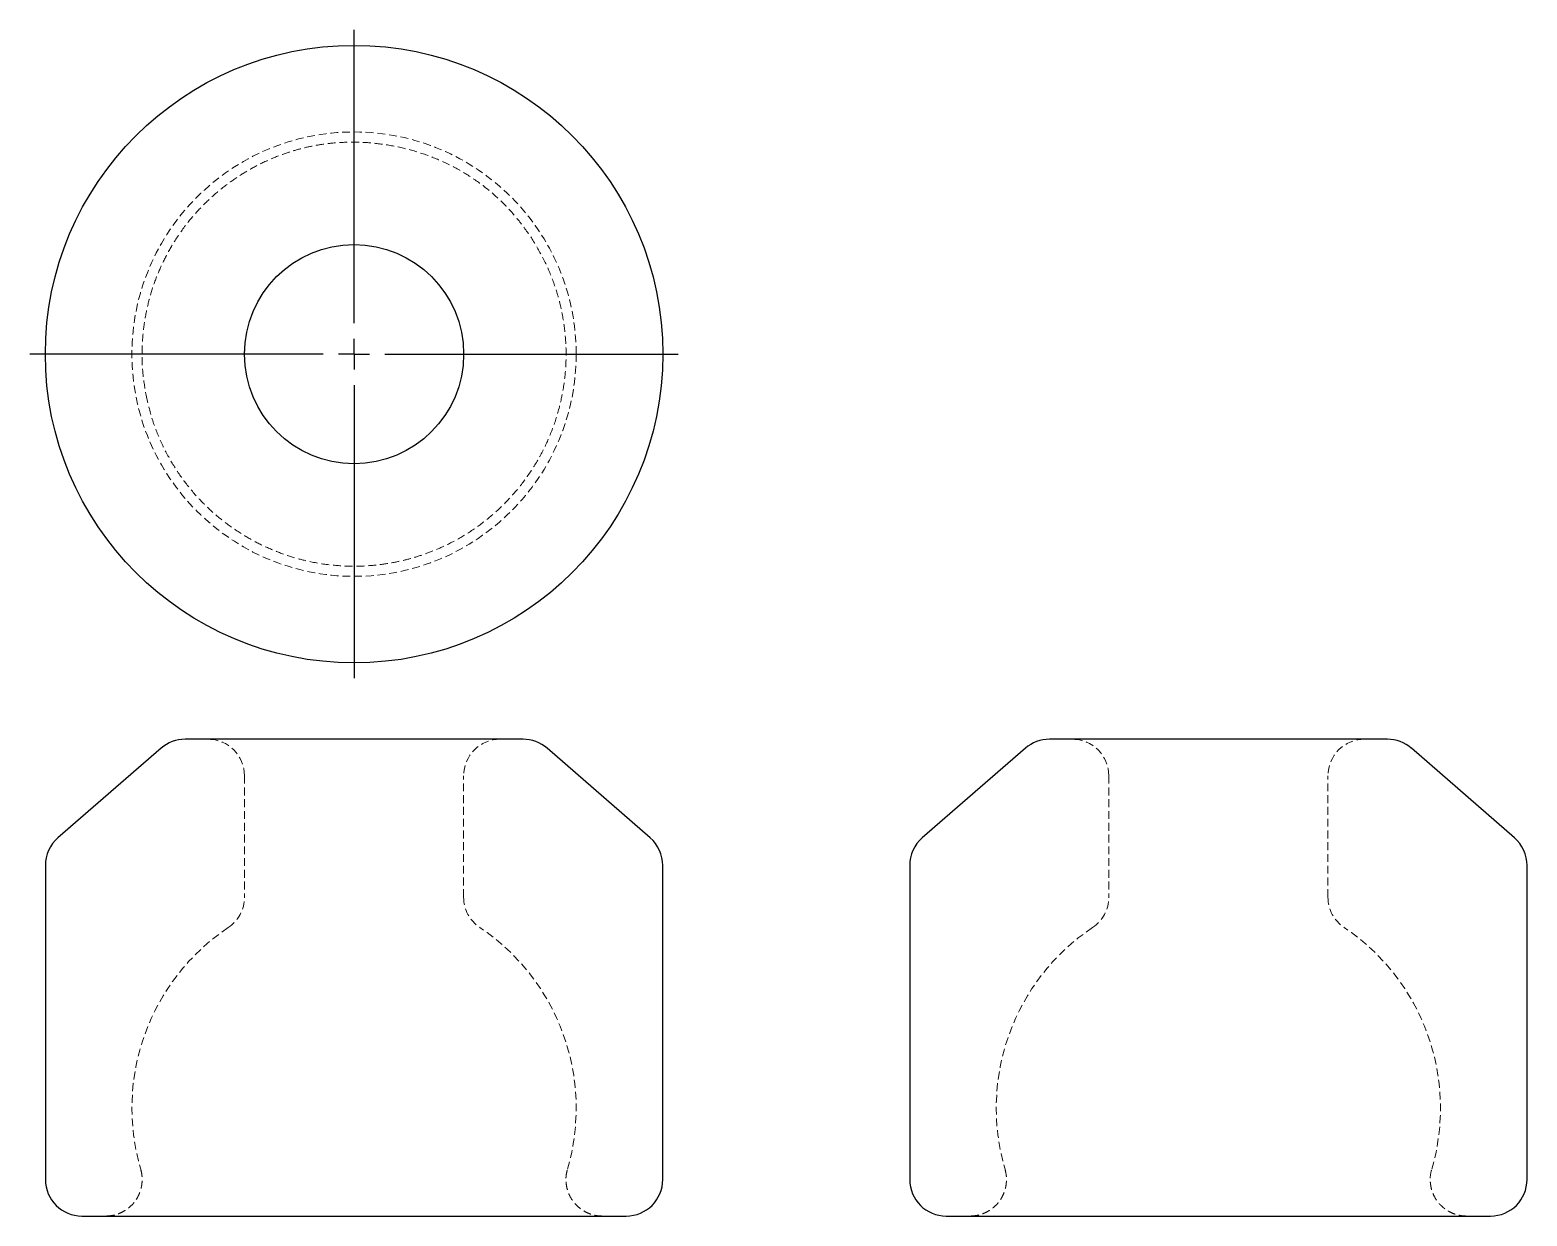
# Model space of a CAD drawing. Header units: millimetres. Extents: x 30 to 273, y 18 to 210.
import ezdxf

# ---------------------------------------------------------------- set-up
doc = ezdxf.new("R2010")
doc.units = ezdxf.units.MM
doc.linetypes.add('HIDDEN', pattern=[1.905, 1.27, -0.635])
doc.layers.add('10', color=7, linetype='Continuous')

# ---------------------------------------------------------------- blocks, each defined once
blk = doc.blocks.new('SW_CENTERMARKSYMBOL_0')
at = {"layer": '10', "color": 0}
for p, q in [((0, 5), (0, 52.5)), ((0, 0), (0, 2.5)), ((-5, 0), (-52.5, 0)), ((0, 0), (-2.5, 0)), ((0, 0), (0, -2.5)), ((0, 0), (2.5, 0)), ((5, 0), (52.5, 0)), ((0, -5), (0, -52.5))]:
    blk.add_line(p, q, dxfattribs=at)

msp = doc.modelspace()

# ---------------------------------------------------------------- linework, layer by layer
at = {"color": 7, "linetype": 'Continuous', "lineweight": 25}
for p, q in [((110.37, 95.64), (55.63, 95.64)), ((250.37, 95.64), (195.63, 95.64)), ((51.74, 94.19), (35.03, 79.66)), ((130.97, 79.66), (114.26, 94.19)), ((191.74, 94.19), (175.03, 79.66)), ((270.97, 79.66), (254.26, 94.19)), ((33, 75.19), (33, 24.34)), ((133, 24.34), (133, 75.19)), ((173, 75.19), (173, 24.34)), ((273, 24.34), (273, 75.19)), ((38.92, 18.42), (127.08, 18.42)), ((178.92, 18.42), (267.08, 18.42))]:
    msp.add_line(p, q, dxfattribs=at)
at = {"color": 7, "linetype": 'HIDDEN', "lineweight": 18}
for p, q in [((65.25, 89.72), (65.25, 70.06)), ((100.75, 70.06), (100.75, 89.72)), ((205.25, 89.72), (205.25, 70.06)), ((240.75, 70.06), (240.75, 89.72)), ((257.56, 26), (257.55, 26))]:
    msp.add_line(p, q, dxfattribs=at)
at = {"color": 7, "linetype": 'Continuous', "lineweight": 25}
for radius in [50, 17.75]:
    msp.add_circle((83, 158), radius, dxfattribs=at)
at = {"color": 7, "linetype": 'HIDDEN', "lineweight": 18}
msp.add_circle((83, 158), 35.98, dxfattribs=at)
at = {"color": 7, "linetype": 'Continuous', "lineweight": 25}
for centre, start, end in [((55.63, 89.72), 90, 131.0091), ((110.37, 89.72), 48.9909, 90), ((195.63, 89.72), 90, 131.0091), ((250.37, 89.72), 48.9909, 90), ((38.92, 75.19), 131.0091, 180), ((127.08, 75.19), 0, 48.9909), ((178.92, 75.19), 131.0091, 180), ((267.08, 75.19), 0, 48.9909), ((38.92, 24.34), 180, 270), ((127.08, 24.34), 270, 0), ((178.92, 24.34), 180, 270), ((267.08, 24.34), 270, 0)]:
    msp.add_arc(centre, 5.92, start, end, dxfattribs=at)
at = {"color": 7, "linetype": 'HIDDEN', "lineweight": 18}
for centre, radius, start, end in [((59.33, 89.72), 5.92, 0, 90), ((106.67, 89.72), 5.92, 90, 180), ((199.33, 89.72), 5.92, 0, 90), ((246.67, 89.72), 5.92, 90, 180), ((59.33, 70.06), 5.92, 303.8347, 0), ((106.67, 70.06), 5.92, 180, 236.1653), ((199.33, 70.06), 5.92, 303.8347, 0), ((246.67, 70.06), 5.92, 180, 236.1653), ((82.23, 35.9), 35.21, 123.8347, 196.3341), ((83.77, 35.9), 35.21, 343.6659, 56.1653), ((222.23, 35.9), 35.21, 123.8347, 196.3337), ((223.77, 35.9), 35.21, 343.665, 56.1653)]:
    msp.add_arc(centre, radius, start, end, dxfattribs=at)
for points, knots in [([(49.31, 151.33), (49.12, 152.5), (48.73, 154.82), (48.6, 158.29), (48.8, 161.66), (49.31, 164.89), (50.09, 167.96), (51.11, 170.85), (52.33, 173.54), (53.87, 176.28), (55.75, 178.99), (57.99, 181.6), (60.34, 183.86), (62.74, 185.77), (65.13, 187.37), (67.63, 188.76), (70.18, 189.92), (72.73, 190.83), (75.07, 191.47), (77.25, 191.9), (79.78, 192.24), (82.78, 192.39), (86.26, 192.21), (89.73, 191.69), (93.17, 190.83), (96.52, 189.61), (99.76, 188.05), (102.83, 186.14), (105.69, 183.9), (108.29, 181.35), (110.6, 178.53), (112.61, 175.5), (114.29, 172.28), (115.63, 168.91), (116.6, 165.41), (117.19, 161.82), (117.41, 158.19), (117.23, 154.57), (116.68, 150.98), (115.75, 147.46), (114.46, 144.06), (112.81, 140.81), (110.84, 137.78), (108.59, 135.01), (106.12, 132.53), (103.47, 130.35), (100.67, 128.49), (98, 127.07), (95.53, 126), (93.28, 125.21), (90.94, 124.56), (88.41, 124.05), (85.6, 123.71), (82.49, 123.61), (79.09, 123.82), (75.89, 124.34), (72.98, 125.11), (70.39, 126.02), (67.76, 127.18), (65.13, 128.63), (62.54, 130.37), (60.01, 132.42), (57.6, 134.79), (55.37, 137.5), (53.36, 140.53), (51.63, 143.87), (50.21, 147.48), (49.62, 150.03), (49.31, 151.33)], [0, 0, 0, 0, 0.016538, 0.032611, 0.048235, 0.063398, 0.078079, 0.092262, 0.105936, 0.119104, 0.135888, 0.151808, 0.166871, 0.181084, 0.194441, 0.206927, 0.220747, 0.233293, 0.244565, 0.254577, 0.264106, 0.28009, 0.296214, 0.312479, 0.328876, 0.345396, 0.362035, 0.378797, 0.395614, 0.412467, 0.42934, 0.446197, 0.462994, 0.479749, 0.496572, 0.513424, 0.53023, 0.547006, 0.563827, 0.580672, 0.59752, 0.614356, 0.631162, 0.647703, 0.663912, 0.67979, 0.695341, 0.710571, 0.721783, 0.732814, 0.743708, 0.755496, 0.768614, 0.783059, 0.798825, 0.815902, 0.828019, 0.840723, 0.854017, 0.867902, 0.882375, 0.897436, 0.913088, 0.929338, 0.946174, 0.963569, 0.981505, 1, 1, 1, 1]), ([(48.44, 26), (48.51, 25.71), (48.65, 25.15), (48.69, 24.32), (48.64, 23.58), (48.51, 22.88), (48.31, 22.25), (48.06, 21.69), (47.72, 21.08), (47.16, 20.32), (46.38, 19.62), (45.53, 19.09), (44.72, 18.73), (43.79, 18.47), (43.11, 18.44), (42.76, 18.42)], [0, 0, 0, 0, 0.082558, 0.157521, 0.224903, 0.284658, 0.352408, 0.406585, 0.451754, 0.541869, 0.663298, 0.735794, 0.816058, 0.904124, 1, 1, 1, 1]), ([(123.23, 18.42), (122.93, 18.43), (122.36, 18.46), (121.55, 18.65), (120.86, 18.9), (120.22, 19.23), (119.67, 19.6), (119.2, 20), (118.72, 20.49), (118.14, 21.24), (117.69, 22.19), (117.42, 23.16), (117.31, 24.03), (117.32, 25), (117.48, 25.66), (117.56, 26)], [0, 0, 0, 0, 0.082585, 0.157549, 0.224902, 0.284649, 0.352486, 0.406799, 0.452072, 0.542199, 0.663336, 0.735776, 0.816075, 0.904155, 1, 1, 1, 1]), ([(188.44, 26), (188.51, 25.71), (188.65, 25.15), (188.69, 24.32), (188.64, 23.58), (188.51, 22.88), (188.31, 22.25), (188.06, 21.69), (187.72, 21.08), (187.16, 20.32), (186.39, 19.62), (185.53, 19.09), (184.72, 18.73), (183.79, 18.47), (183.11, 18.44), (182.76, 18.42)], [0, 0, 0, 0, 0.082559, 0.157522, 0.224904, 0.284659, 0.352411, 0.406589, 0.451758, 0.541872, 0.6633, 0.735795, 0.816059, 0.904124, 1, 1, 1, 1]), ([(263.22, 18.42), (262.92, 18.43), (262.34, 18.46), (261.54, 18.65), (260.84, 18.9), (260.21, 19.23), (259.66, 19.6), (259.19, 20), (258.7, 20.49), (258.13, 21.24), (257.68, 22.19), (257.41, 23.16), (257.3, 24.03), (257.31, 25), (257.46, 25.66), (257.54, 26)], [0, 0, 0, 0, 0.082701, 0.157747, 0.225151, 0.284924, 0.352763, 0.407051, 0.452301, 0.54239, 0.663478, 0.735889, 0.816153, 0.904195, 1, 1, 1, 1])]:
    msp.add_open_spline(points, degree=3, knots=knots, dxfattribs=at)

# ---------------------------------------------------------------- block references
at = {"layer": '10'}
msp.add_blockref('SW_CENTERMARKSYMBOL_0', (83, 158), dxfattribs=at)

doc.saveas('drawing.dxf')
